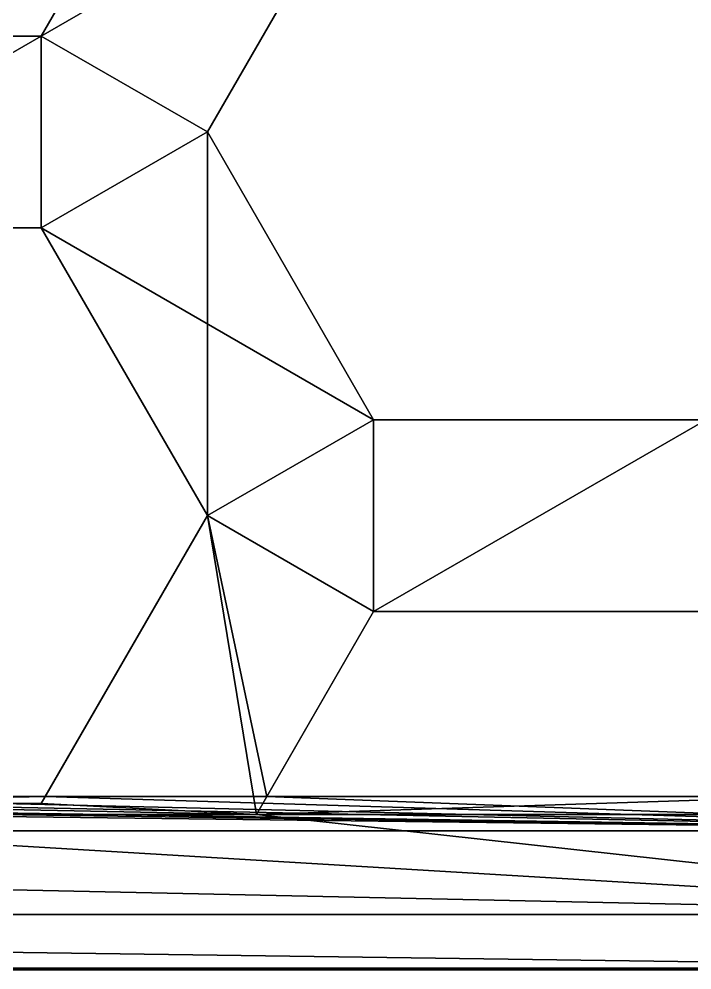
# Model space of a CAD drawing. Header units: metres. Extents: x -40.1 to 40.1, y -46.3 to 46.3.
# Drawn here: x 14.6 to 26.75, y -46.31 to -29.14 of the extents above; entities that cross this region are included whole.
import ezdxf

# ---------------------------------------------------------------- set-up
doc = ezdxf.new("R2010")
doc.units = ezdxf.units.M

msp = doc.modelspace()

# ---------------------------------------------------------------- linework, layer by layer
for points in [[(21, -25.981), (15, -29.445), (18, -24.249), (21, -25.981)], [(15, -29.445), (21, -25.981), (18, -24.249), (15, -29.445)], [(18, -24.249), (15, -29.445), (15, -29.445), (18, -24.249)], [(18, -24.249), (18, -24.249), (15, -29.445), (18, -24.249)], [(21, -25.981), (18, -31.177), (15, -29.445), (21, -25.981)], [(15, -29.445), (18, -31.177), (21, -25.981), (15, -29.445)], [(18, -31.177), (21, -25.981), (21, -25.981), (18, -31.177)], [(18, -31.177), (18, -31.177), (21, -25.981), (18, -31.177)], [(15, -29.445), (15, -32.909), (9, -32.909), (15, -29.445)], [(15, -29.445), (9, -32.909), (9, -29.445), (15, -29.445)], [(9, -32.909), (15, -32.909), (15, -29.445), (9, -32.909)], [(9, -32.909), (15, -29.445), (9, -29.445), (9, -32.909)], [(15, -29.445), (9, -29.445), (9, -29.445), (15, -29.445)], [(15, -29.445), (15, -29.445), (9, -29.445), (15, -29.445)], [(18, -31.177), (15, -32.909), (15, -29.445), (18, -31.177)], [(15, -32.909), (18, -31.177), (15, -29.445), (15, -32.909)], [(18, -31.177), (21, -36.373), (15, -32.909), (18, -31.177)], [(18, -38.105), (18, -31.177), (15, -32.909), (18, -38.105)], [(18, -38.105), (21, -36.373), (18, -31.177), (18, -38.105)], [(21, -36.373), (18, -31.177), (18, -31.177), (21, -36.373)], [(21, -36.373), (21, -36.373), (18, -31.177), (21, -36.373)], [(9, -32.909), (15, -32.909), (15, -32.909), (9, -32.909)], [(9, -32.909), (9, -32.909), (15, -32.909), (9, -32.909)], [(21, -36.373), (18, -38.105), (15, -32.909), (21, -36.373)], [(15, -32.909), (18, -38.105), (18, -38.105), (15, -32.909)], [(15, -32.909), (15, -32.909), (18, -38.105), (15, -32.909)], [(21, -36.373), (21, -39.837), (18, -38.105), (21, -36.373)], [(18, -38.105), (21, -39.837), (21, -36.373), (18, -38.105)], [(27, -36.373), (27, -39.837), (21, -39.837), (27, -36.373)], [(27, -36.373), (21, -39.837), (21, -36.373), (27, -36.373)], [(21, -39.837), (27, -39.837), (27, -36.373), (21, -39.837)], [(21, -39.837), (27, -36.373), (21, -36.373), (21, -39.837)], [(27, -36.373), (21, -36.373), (21, -36.373), (27, -36.373)], [(27, -36.373), (27, -36.373), (21, -36.373), (27, -36.373)], [(18, -38.105), (18.885, -43.5), (15, -43.301), (18, -38.105)], [(18, -38.105), (15, -43.301), (15.073, -43.175), (18, -38.105)], [(15.073, -43.175), (19.073, -43.175), (18, -38.105), (15.073, -43.175)], [(18, -38.105), (18, -38.105), (15.073, -43.175), (18, -38.105)], [(21, -39.837), (18.885, -43.5), (18, -38.105), (21, -39.837)], [(19.073, -43.175), (21, -39.837), (18, -38.105), (19.073, -43.175)], [(19.073, -43.175), (18.885, -43.5), (21, -39.837), (19.073, -43.175)], [(19.073, -43.175), (21, -39.837), (21, -39.837), (19.073, -43.175)], [(21, -39.837), (27, -39.837), (27, -39.837), (21, -39.837)], [(21, -39.837), (21, -39.837), (27, -39.837), (21, -39.837)], [(35.25, -43.8), (-15.073, -43.175), (-35.25, -43.8), (35.25, -43.8)], [(35.25, -43.8), (-8.927, -43.175), (-15.073, -43.175), (35.25, -43.8)], [(35.25, -43.8), (-4.927, -43.175), (-8.927, -43.175), (35.25, -43.8)], [(35.25, -43.8), (4.927, -43.175), (-4.927, -43.175), (35.25, -43.8)], [(35.25, -43.8), (8.927, -43.175), (4.927, -43.175), (35.25, -43.8)], [(35.25, -43.8), (15.073, -43.175), (8.927, -43.175), (35.25, -43.8)], [(15.073, -43.175), (9, -43.301), (8.927, -43.175), (15.073, -43.175)], [(15.073, -43.175), (15, -43.301), (9, -43.301), (15.073, -43.175)], [(15.073, -43.175), (15, -43.301), (15, -43.301), (15.073, -43.175)], [(35.25, -43.8), (19.073, -43.175), (15.073, -43.175), (35.25, -43.8)], [(18.885, -43.5), (18.885, -43.5), (19.073, -43.175), (18.885, -43.5)], [(28.927, -43.175), (18.885, -43.5), (19.073, -43.175), (28.927, -43.175)], [(28.927, -43.175), (29.115, -43.5), (18.885, -43.5), (28.927, -43.175)], [(35.25, -43.8), (28.927, -43.175), (19.073, -43.175), (35.25, -43.8)], [(18.885, -43.5), (5.115, -43.5), (9, -43.301), (18.885, -43.5)], [(18.885, -43.5), (9, -43.301), (15, -43.301), (18.885, -43.5)], [(15, -43.301), (9, -43.301), (9, -43.301), (15, -43.301)], [(15, -43.301), (15, -43.301), (9, -43.301), (15, -43.301)], [(-35.25, -45.31), (5.115, -43.5), (35.25, -45.31), (-35.25, -45.31)], [(35.25, -45.31), (5.115, -43.5), (18.885, -43.5), (35.25, -45.31)], [(35.25, -45.31), (18.885, -43.5), (29.115, -43.5), (35.25, -45.31)], [(29.115, -43.5), (18.885, -43.5), (18.885, -43.5), (29.115, -43.5)], [(29.115, -43.5), (18.885, -43.5), (29.115, -43.5), (29.115, -43.5)], [(35.25, -45.31), (-35.25, -43.8), (-35.25, -45.31), (35.25, -45.31)], [(35.25, -43.8), (-35.25, -43.8), (35.25, -45.31), (35.25, -43.8)], [(35.25, -46.276), (-35.25, -45.31), (35.25, -45.31), (35.25, -46.276)], [(35.25, -46.276), (-35.25, -46.276), (-35.25, -45.31), (35.25, -46.276)], [(35.25, -46.276), (35.25, -45.31), (-35.25, -45.31), (35.25, -46.276)], [(35.25, -46.276), (-35.25, -45.31), (-35.25, -46.276), (35.25, -46.276)], [(35.25, -46.276), (35.25, -46.31), (-35.25, -46.31), (35.25, -46.276)], [(35.25, -46.276), (-35.25, -46.31), (-35.25, -46.276), (35.25, -46.276)], [(35.25, -46.276), (-35.25, -46.31), (35.25, -46.31), (35.25, -46.276)], [(35.25, -46.276), (-35.25, -46.276), (-35.25, -46.31), (35.25, -46.276)], [(35.25, -46.31), (-35.25, -46.31), (-35.25, -46.31), (35.25, -46.31)], [(35.25, -46.31), (35.25, -46.31), (-35.25, -46.31), (35.25, -46.31)]]:
    msp.add_lwpolyline(points)

doc.saveas('drawing.dxf')
